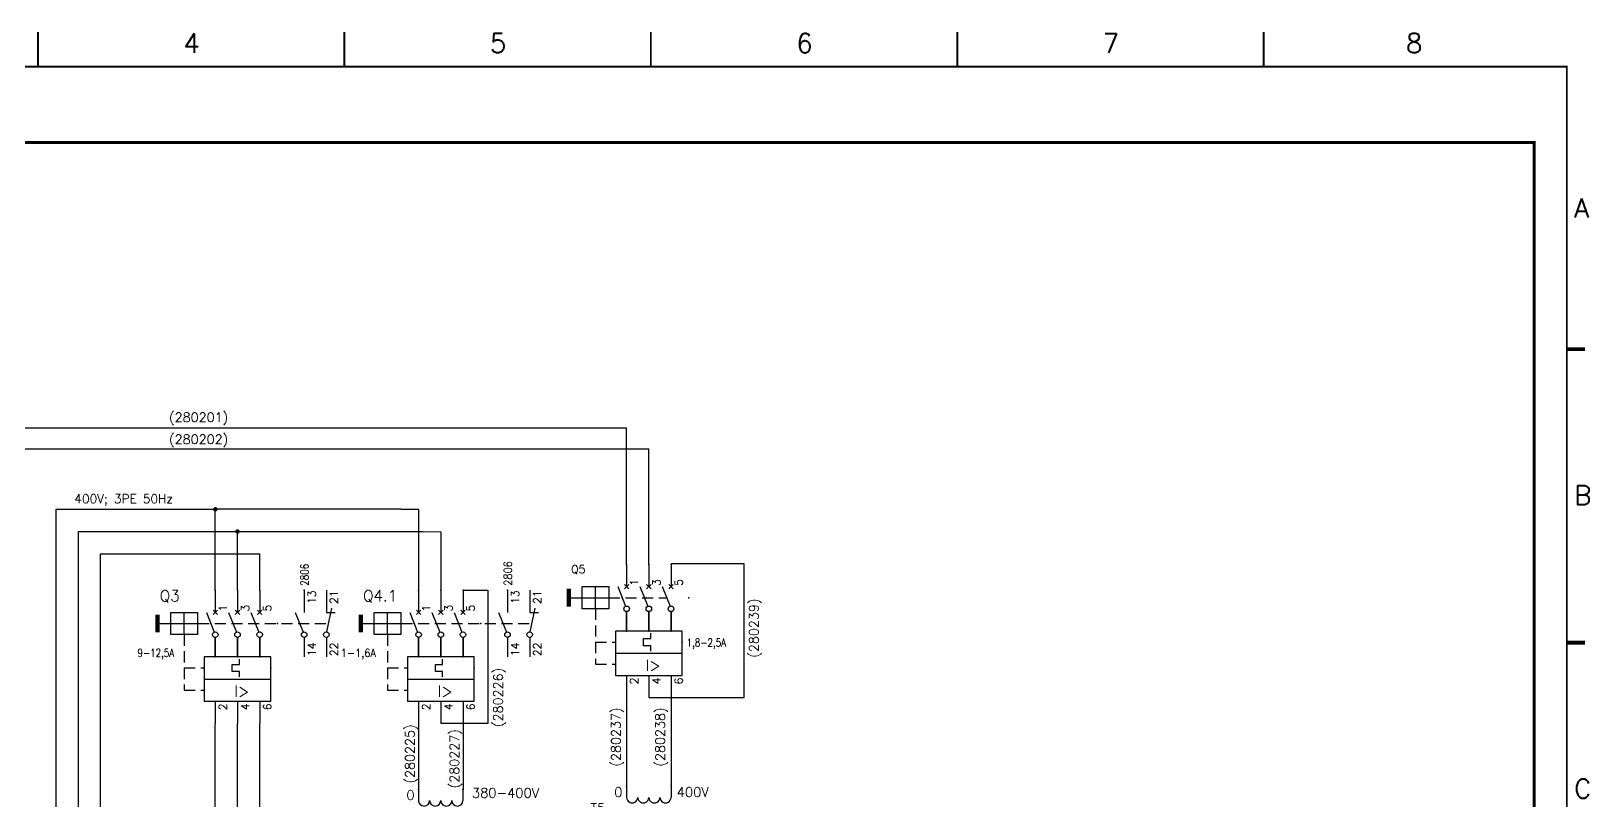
# Model space of a CAD drawing. Extents: x 11 to 573, y -9 to 399.
# Drawn here: x 222.1 to 572.5, y 225.3 to 398.6 of the extents above; entities that cross this region are included whole.
import ezdxf
from ezdxf.enums import TextEntityAlignment as Align

# ---------------------------------------------------------------- set-up
doc = ezdxf.new("R2010")
doc.units = 0
doc.header["$LTSCALE"] = 10
doc.header["$MEASUREMENT"] = 0
doc.linetypes.add('DASHDOT', pattern=[1, 0.5, -0.25, 0, -0.25])
doc.linetypes.add('HIDDEN', pattern=[0.375, 0.25, -0.125])
doc.layers.get('0').update_dxf_attribs({"linetype": 'CONTINUOUS'})
for name, color, linetype in [('1', 7, 'CONTINUOUS'), ('10', 5, 'CONTINUOUS'), ('102', 7, 'CONTINUOUS'), ('2', 7, 'CONTINUOUS'), ('8', 1, 'CONTINUOUS'), ('9', 6, 'CONTINUOUS'), ('DIBUJO', 7, 'CONTINUOUS'), ('NODE', 7, 'CONTINUOUS')]:
    doc.layers.add(name, color=color, linetype=linetype)
doc.styles.add('ROMANS', font='romans')
doc.styles.get("Standard").update_dxf_attribs({"font": 'simplex'})

# ---------------------------------------------------------------- blocks, each defined once
blk = doc.blocks.new('NOD', base_point=(237.5, 170))
at = {"layer": 'NODE'}
blk.add_point((237.5, 170), dxfattribs=at)
blk = doc.blocks.new('IATR1A1C')
for p, q in [((0, -7.5), (0, -3.14)), ((5, -7.5), (5, -3.14)), ((10, -7.5), (10, -3.12)), ((0, -17.5), (0, -22.5)), ((5, -17.5), (5, -22.5)), ((10, -17.5), (10, -22.5))]:
    blk.add_line(p, q)
for p in [(-2.5, -10), (12.5, -10)]:
    blk.add_point(p)
at = {"layer": '102'}
for p, q in [((0, 7.5), (0, 2.5)), ((5, 7.5), (5, 2.5)), ((10, 7.5), (10, 2.5)), ((20, 7.5), (20, 2.5)), ((25, 7.5), (25, 2.5)), ((-2, 2.5), (-0.23, -1.92)), ((3, 2.5), (4.77, -1.92)), ((8, 2.5), (9.77, -1.92)), ((18, 2.5), (19.77, -1.92)), ((25, 2.5), (27, 2.5)), ((25.13, -1.89), (26.25, 3.5)), ((0, -3.12), (0, -7.5)), ((5, -3.12), (5, -7.5)), ((10, -3.12), (10, -7.5)), ((20, -3.12), (20, -7.5)), ((25, -3.12), (25, -7.5)), ((12.5, -7.5), (-2.5, -7.5)), ((-2.5, -7.5), (-2.5, -12.5)), ((3.82, -9.22), (5.42, -9.22)), ((3.82, -10.82), (3.82, -9.22)), ((5.42, -9.22), (5.42, -8)), ((12.5, -12.5), (12.5, -7.5)), ((-2.5, -12.5), (12.5, -12.5)), ((-2.5, -12.5), (-2.5, -17.5)), ((5.42, -10.82), (3.82, -10.82)), ((5.42, -12), (5.42, -10.82)), ((12.5, -17.5), (12.5, -12.5)), ((-2.5, -17.5), (12.5, -17.5))]:
    blk.add_line(p, q, dxfattribs=at)
for centre in [(0, -2.5), (5, -2.5), (10, -2.5), (20, -2.5), (25, -2.5)]:
    blk.add_circle(centre, 0.625, dxfattribs=at)
for p in [(-1, 0), (4, 0), (9, 0), (14, 0), (19, 0)]:
    blk.add_point(p, dxfattribs=at)
at = {"layer": '2', "linetype": 'HIDDEN'}
for p, q in [((-3.86, 0), (25.46, 0)), ((-7, -2.5), (-7, -15)), ((-7, -10), (-2.5, -10)), ((-7, -15), (-2.5, -15))]:
    blk.add_line(p, q, dxfattribs=at)
at = {"layer": '2'}
blk.add_trace([(-12.5, 2), (-13.5, 2), (-12.5, -2), (-13.5, -2)], dxfattribs=at)
at = {"layer": 'DIBUJO'}
for p, q in [((-12.5, 0), (-4, 0)), ((-10, -2.5), (-10, 2.5)), ((-10, 2.5), (-4, 2.5)), ((-7, -2.5), (-7, 2.5)), ((-4, 2.5), (-4, -2.5)), ((0.5, 3), (-0.5, 2)), ((-0.5, 3), (0.5, 2)), ((4.5, 3), (5.5, 2)), ((5.5, 3), (4.5, 2)), ((9.5, 3), (10.5, 2)), ((10.5, 3), (9.5, 2)), ((-4, -2.5), (-10, -2.5))]:
    blk.add_line(p, q, dxfattribs=at)
at = {"layer": '2'}
for p in [(0, 7.5), (5, 7.5), (10, 7.5), (20, 7.5), (0, -7.5), (5, -7.5), (10, -7.5)]:
    blk.add_blockref('NOD', p, dxfattribs=at)
at = {"layer": '102'}
blk.add_text('I>', height=2.52, dxfattribs=at).set_placement((5.97, -16.49), align=Align.CENTER)
at = {"layer": 'DIBUJO', "color": 1, "style": 'ROMANS'}
for s, p in [('13', (22.61, 4.39)), ('1', (2.61, 2.68)), ('3', (7.61, 2.68)), ('5', (12.61, 2.68)), ('21', (27.61, 4.39)), ('14', (22.61, -7.37)), ('22', (27.61, -7.37)), ('2', (2.61, -19.52)), ('4', (7.61, -19.52)), ('6', (12.61, -19.52))]:
    blk.add_text(s, height=1.8, rotation=90, dxfattribs=at).set_placement(p)
at = {"layer": 'DIBUJO', "color": 6, "style": 'ROMANS', "width": 0.8}
for p in [(21, 8.5), (26, 8.5)]:
    blk.add_attdef('PAGCAUXABIERTO1', p, '', height=1.8, rotation=90, dxfattribs=at)
at = {"layer": 'DIBUJO', "color": 6, "style": 'ROMANS'}
blk.add_attdef('REFERENCIA', (-12.5, 5.5), '', height=1.8, dxfattribs=at)
at = {"layer": 'DIBUJO', "color": 6, "style": 'ROMANS', "width": 0.8}
blk.add_attdef('REGULACION', (13.5, -11), '', height=1.8, dxfattribs=at)
blk = doc.blocks.new('KK')
for p, q in [((170.54, 197.03), (170.54, 201.39)), ((175.54, 197.03), (175.54, 201.39)), ((180.54, 197.03), (180.54, 201.41)), ((170.54, 187.03), (170.54, 182.03)), ((175.54, 187.03), (175.54, 182.03)), ((180.54, 187.03), (180.54, 182.03))]:
    blk.add_line(p, q)
for p in [(168.04, 194.53), (183.04, 194.53)]:
    blk.add_point(p)
at = {"layer": '102'}
for p, q in [((170.54, 212.03), (170.54, 207.03)), ((175.54, 212.03), (175.54, 207.03)), ((180.54, 212.03), (180.54, 207.03)), ((168.54, 207.03), (170.31, 202.61)), ((173.54, 207.03), (175.31, 202.61)), ((178.54, 207.03), (180.31, 202.61)), ((170.54, 201.4), (170.54, 197.03)), ((175.54, 201.4), (175.54, 197.03)), ((180.54, 201.4), (180.54, 197.03)), ((183.04, 197.03), (168.04, 197.03)), ((168.04, 197.03), (168.04, 192.03)), ((175.96, 195.31), (175.96, 196.53)), ((183.04, 192.03), (183.04, 197.03)), ((174.36, 195.31), (175.96, 195.31)), ((174.36, 193.71), (174.36, 195.31)), ((175.96, 193.71), (174.36, 193.71)), ((175.96, 192.53), (175.96, 193.71)), ((168.04, 192.03), (183.04, 192.03)), ((168.04, 192.03), (168.04, 187.03)), ((183.04, 187.03), (183.04, 192.03)), ((168.04, 187.03), (183.04, 187.03))]:
    blk.add_line(p, q, dxfattribs=at)
for centre in [(170.54, 202.03), (175.54, 202.03), (180.54, 202.03)]:
    blk.add_circle(centre, 0.625, dxfattribs=at)
for p in [(169.54, 204.53), (174.54, 204.53), (179.54, 204.53), (184.54, 204.53)]:
    blk.add_point(p, dxfattribs=at)
at = {"layer": '2', "linetype": 'HIDDEN'}
for p, q in [((163.54, 202.03), (163.54, 189.53)), ((163.54, 194.53), (168.04, 194.53)), ((163.54, 189.53), (168.04, 189.53))]:
    blk.add_line(p, q, dxfattribs=at)
at = {"layer": '2'}
blk.add_trace([(158.04, 206.53), (157.04, 206.53), (158.04, 202.53), (157.04, 202.53)], dxfattribs=at)
at = {"layer": 'DIBUJO'}
for p, q in [((160.54, 202.03), (160.54, 207.03)), ((160.54, 207.03), (166.54, 207.03)), ((163.54, 202.03), (163.54, 207.03)), ((166.54, 207.03), (166.54, 202.03)), ((171.04, 207.53), (170.04, 206.53)), ((170.04, 207.53), (171.04, 206.53)), ((175.04, 207.53), (176.04, 206.53)), ((176.04, 207.53), (175.04, 206.53)), ((180.04, 207.53), (181.04, 206.53)), ((181.04, 207.53), (180.04, 206.53)), ((158.04, 204.53), (166.54, 204.53)), ((166.54, 202.03), (160.54, 202.03))]:
    blk.add_line(p, q, dxfattribs=at)
at = {"layer": '2'}
for p in [(170.54, 212.03), (175.54, 212.03), (180.54, 212.03), (170.54, 197.03), (175.54, 197.03), (180.54, 197.03)]:
    blk.add_blockref('NOD', p, dxfattribs=at)
at = {"layer": '102'}
blk.add_text('I>', height=2.52, dxfattribs=at).set_placement((176.51, 188.04), align=Align.CENTER)
at = {"layer": 'DIBUJO', "color": 1, "style": 'ROMANS'}
for s, p in [('1', (173.15, 207.2)), ('3', (178.15, 207.2)), ('5', (183.15, 207.2)), ('2', (173.15, 185.01)), ('4', (178.15, 185.01)), ('6', (183.15, 185.01))]:
    blk.add_text(s, height=1.8, rotation=90, dxfattribs=at).set_placement(p)
at = {"layer": 'DIBUJO', "color": 6, "style": 'ROMANS'}
blk.add_attdef('REFERENCIA', (158.04, 210.03), '', height=1.8, dxfattribs=at)
at = {"layer": 'DIBUJO', "color": 6, "style": 'ROMANS', "width": 0.8}
blk.add_attdef('REGULACION', (184.04, 193.53), '', height=1.8, dxfattribs=at)
blk = doc.blocks.new('$060303')
at = {"layer": '2'}
for p, q in [((0, 0), (2.5, 0)), ((0, -10), (2.5, -10))]:
    blk.add_line(p, q, dxfattribs=at)
for centre in [(2.5, -1.25), (2.5, -3.75), (2.5, -6.25), (2.5, -8.75)]:
    blk.add_arc(centre, 1.25, 270, 90, dxfattribs=at)
for p in [(0, 0), (0, -10)]:
    blk.add_blockref('NOD', p, dxfattribs=at)
at = {"layer": '8'}
for tag, p in [('1A', (1.5, -3.325)), ('2A', (1.5, -13.325))]:
    blk.add_attdef(tag, text='', height=2.15, dxfattribs=at).set_placement(p, align=Align.RIGHT)
at = {"layer": '9'}
blk.add_attdef('ID', text='', height=2.15, dxfattribs=at).set_placement((0, 1.175), align=Align.CENTER)
blk = doc.blocks.new('newcajec')
at = {"layer": '1'}
for points in [[(143.5, 272.5, 0.3, 0.3, 0), (143.5, 277.91, 0.3, 0.3, 0)], [(191.5, 272.5, 0.3, 0.3, 0), (191.5, 277.91, 0.3, 0.3, 0)], [(239.5, 272.5, 0.3, 0.3, 0), (239.5, 277.91, 0.3, 0.3, 0)], [(287.5, 272.5, 0.3, 0.3, 0), (287.5, 277.91, 0.3, 0.3, 0)], [(335.5, 272.5, 0.3, 0.3, 0), (335.5, 277.91, 0.3, 0.3, 0)], [(383.01, 228.23, 0.6, 0.6, 0), (385.82, 228.23, 0.6, 0.6, 0)], [(383.01, 182.23, 0.6, 0.6, 0), (385.82, 182.23, 0.6, 0.6, 0)]]:
    blk.add_lwpolyline(points, format="xyseb", dxfattribs=at)
at = {"layer": '1', "const_width": 0.3}
blk.add_lwpolyline([(0, 0), (0, 272.5), (383, 272.5), (383, 0)], close=True, dxfattribs=at)
at = {"layer": '1', "style": 'ROMANS'}
for s, p in [('4', (166.29, 274.68)), ('5', (214.29, 274.68)), ('6', (262.29, 274.68)), ('7', (310.29, 274.68)), ('8', (357.79, 274.68)), ('A', (384.13, 248.84)), ('B', (384.13, 203.84)), ('C', (384.13, 157.84))]:
    blk.add_text(s, height=3, dxfattribs=at).set_placement(p)
at = {"layer": '10', "style": 'ROMANS'}
for tag, p in [('REV41', (3.5, 18.74)), ('REV43', (77.7, 18.74)), ('REV31', (3.5, 14.58)), ('REV33', (77.7, 14.58)), ('REV21', (3.5, 10.42)), ('REV23', (77.7, 10.42)), ('REV11', (3.5, 6.27)), ('REV13', (77.7, 6.27))]:
    blk.add_attdef(tag, text='', height=2.5, dxfattribs=at).set_placement(p, align=Align.MIDDLE)
for tag, p, height in [('REV42', (8, 17.49), 2.5), ('SHEETNAME1', (100.5, 15.83), 2.5), ('DESIGNCHECK', (180.74, 14.83), 2.5), ('DOCUMENTTYPE', (216.43, 16.8), 2.5), ('NOTA', (305.32, 15.8), 3), ('REV32', (8, 13.33), 2.5), ('OBJECT', (216.43, 12.4), 2.5), ('SHEETNAME2', (100.5, 11.67), 2.5), ('REV22', (8, 9.17), 2.5), ('SHEETNAME3', (100.5, 7.51), 2.5), ('DRAWINGCHECK', (180.53, 7.71), 2.5), ('CUSTOMER', (216.43, 8.08), 2.5), ('ORDER', (305.32, 7.3), 4.5), ('REV12', (8, 5.01), 2.5), ('SHEETNAME4', (100.5, 3.35), 2.5), ('DOCUMENT_ID', (305.32, 0.93), 4.4), ('USER', (180.63, 0.71), 2.5), ('DEPARTMENT', (271.93, 1.05), 2.5)]:
    blk.add_attdef(tag, p, '', height=height, dxfattribs=at)
for tag, width, p, p2 in [('REV44', 1.221199, (84.53, 17.49), (98.48, 17.49)), ('REV34', 1.221199, (84.53, 13.33), (98.48, 13.33)), ('REV24', 1.221199, (84.53, 9.17), (98.48, 9.17)), ('REV14', 1.221199, (84.53, 5.01), (98.48, 5.01)), ('CREATED2', 7.039915, (282.71, 1.05), (301.14, 1.05))]:
    blk.add_attdef(tag, text='', height=2.5, dxfattribs=dict(at, width=width)).set_placement(p, p2, align=Align.FIT)
for tag, p in [('SHEET', (382, 7.43)), ('NEXTSHEET', (382, 0.5))]:
    blk.add_attdef(tag, text='', height=2.5, dxfattribs=at).set_placement(p, align=Align.RIGHT)
blk = doc.blocks.new('TRAFO')
at = {"layer": '2'}
for p, q in [((226.86, 189.08), (226.86, 186.58)), ((236.86, 189.08), (236.86, 186.58))]:
    blk.add_line(p, q, dxfattribs=at)
for centre in [(228.11, 186.58), (230.61, 186.58), (233.11, 186.58), (235.61, 186.58)]:
    blk.add_arc(centre, 1.25, 180, 0, dxfattribs=at)
at = {"layer": '2', "rotation": 270}
for p in [(226.86, 189.08), (236.86, 189.08)]:
    blk.add_blockref('NOD', p, dxfattribs=at)
at = {"layer": '8'}
for tag, p in [('380-400V', (253.99, 187.22)), ('2A', (225.98, 186.74))]:
    blk.add_attdef(tag, text='', height=2.15, dxfattribs=at).set_placement(p, align=Align.RIGHT)
at = {"layer": '9'}
blk.add_attdef('ID', text='', height=2.15, dxfattribs=at).set_placement((219.58, 181.92), align=Align.CENTER)

msp = doc.modelspace()

# ---------------------------------------------------------------- linework, layer by layer
at = {"layer": '2', "color": 7}
for p, q in [((190.8, 309.32), (356.04, 309.32)), ((356.04, 278.57), (356.04, 309.32)), ((200.84, 304.56), (361.04, 304.56)), ((361.04, 278.57), (361.04, 304.56)), ((227.7, 290.97), (263.49, 290.97)), ((227.7, 211.13), (227.7, 290.97)), ((305.24, 290.97), (263.49, 290.97)), ((263.49, 272.75), (263.49, 290.97)), ((305.24, 290.97), (309.23, 290.97)), ((232.7, 285.97), (268.49, 285.97)), ((232.7, 206.13), (232.7, 285.97)), ((268.49, 285.97), (310.24, 285.97)), ((268.49, 272.75), (268.49, 285.97)), ((310.24, 285.97), (314.23, 285.92)), ((237.7, 280.97), (273.49, 280.97)), ((237.7, 201.13), (237.7, 280.97)), ((273.49, 272.75), (273.49, 280.97)), ((382.48, 278.69), (366.04, 278.69)), ((382.48, 248.57), (382.48, 278.69)), ((319.23, 272.75), (324.83, 272.75)), ((324.83, 272.75), (324.83, 242.75)), ((356.04, 248.57), (356.04, 237.51)), ((361.04, 248.57), (382.48, 248.57)), ((366.04, 248.57), (366.04, 237.51)), ((263.49, 223.48), (263.49, 242.75)), ((268.49, 223.48), (268.49, 242.75)), ((273.49, 223.48), (273.49, 242.75)), ((309.23, 242.75), (309.23, 227.92)), ((324.83, 242.75), (314.23, 242.75)), ((319.23, 242.75), (319.23, 227.92)), ((356.04, 237.51), (356.04, 228.63)), ((366.04, 237.51), (366.04, 228.63))]:
    msp.add_line(p, q, dxfattribs=at)
at = {"layer": '2'}
for p, q in [((309.23, 290.97), (309.23, 272.75)), ((314.23, 285.92), (314.23, 272.75))]:
    msp.add_line(p, q, dxfattribs=at)
at = {"layer": '2', "color": 7, "linetype": 'HIDDEN'}
msp.add_line((352.04, 271.07), (365.04, 271.07), dxfattribs=at)
at = {"layer": '2', "color": 3, "linetype": 'DASHDOT', "const_width": 0.7}
msp.add_lwpolyline([(23.28, 373.55), (560.24, 373.55), (560.24, 46.18)], dxfattribs=at)
at = {"layer": '2', "color": 7}
for points in [[(263.24, 290.97, 0.5, 0.5, 1), (263.74, 290.97, 0.5, 0.5, 1)], [(268.24, 285.97, 0.5, 0.5, 1), (268.74, 285.97, 0.5, 0.5, 1)]]:
    msp.add_lwpolyline(points, format="xyseb", close=True, dxfattribs=at)

# ---------------------------------------------------------------- block references
at = {"layer": '2', "color": 7, "xscale": 1.43625636, "yscale": 1.43625636, "zscale": 1.43625636}
msp.add_blockref('newcajec', (17.5, -0.77), dxfattribs=at)
at = {"layer": '2', "color": 7}
ref = msp.add_blockref('IATR1A1C', (263.49, 265.25), dxfattribs=at)
ref.add_attrib('REFERENCIA', 'Q3', (250.99, 270.25), dxfattribs={"layer": 'DIBUJO', "color": 6, "height": 2.5, "style": 'ROMANS'})
ref.add_attrib('REGULACION', '9-12,5A', (245.99, 257.75), dxfattribs={"layer": 'DIBUJO', "color": 6, "height": 1.8, "style": 'ROMANS', "width": 0.8})
ref.add_attrib('PAGCAUXABIERTO1', '2806', (284.49, 273.75), dxfattribs={"layer": 'DIBUJO', "color": 6, "height": 1.8, "rotation": 90, "style": 'ROMANS', "width": 0.8})
ref = msp.add_blockref('IATR1A1C', (309.23, 265.25), dxfattribs=at)
ref.add_attrib('REFERENCIA', 'Q4.1', (296.73, 270.25), dxfattribs={"layer": 'DIBUJO', "color": 6, "height": 2.5, "style": 'ROMANS'})
ref.add_attrib('REGULACION', '1-1,6A', (291.73, 257.75), dxfattribs={"layer": 'DIBUJO', "color": 6, "height": 1.8, "style": 'ROMANS', "width": 0.9})
ref.add_attrib('PAGCAUXABIERTO1', '2806', (330.23, 273.75), dxfattribs={"layer": 'DIBUJO', "color": 6, "height": 1.8, "rotation": 90, "style": 'ROMANS', "width": 0.9})
for name, p, values in [('KK', (185.5, 66.54), {'REFERENCIA': 'Q5', 'REGULACION': '1,8-2,5A'}), ('TRAFO', (82.36, 38.83), {'2A': '0', '380-400V': '380-400V', 'ID': 'T4'})]:
    msp.add_blockref(name, p, dxfattribs=at).add_auto_attribs(values)
ref = msp.add_blockref('$060303', (366.04, 228.63), dxfattribs=dict(at, rotation=270))
ref.add_attrib('ID', 'T5', dxfattribs={"layer": '9', "height": 2.15}).set_placement((349.55, 222.6), align=Align.CENTER)
ref.add_attrib('1A', '400V', dxfattribs={"layer": '8', "height": 2.15}).set_placement((374.51, 226.24), align=Align.RIGHT)
ref.add_attrib('2A', '0', dxfattribs={"layer": '8', "height": 2.15}).set_placement((355.08, 226.24), align=Align.RIGHT)

# ---------------------------------------------------------------- texts
at = {"layer": '2', "color": 6}
for s, p in [('(280201)', (253.09, 310.62)), ('(280202)', (253.09, 305.67))]:
    msp.add_text(s, height=2.1, dxfattribs=at).set_placement(p)
at = {"layer": '2', "color": 7}
msp.add_text('400V; 3PE 50Hz', height=2, dxfattribs=at).set_placement((231.77, 292.34))
at = {"layer": '2', "color": 6}
for s, p in [('(280239)', (385.71, 257.57)), ('(280226)', (328.17, 241.96)), ('(280237)', (354.7, 233.04)), ('(280238)', (364.64, 233.04)), ('(280225)', (308.33, 229.23)), ('(280227)', (318.33, 228.15))]:
    msp.add_text(s, height=2.1, rotation=90, dxfattribs=at).set_placement(p)

doc.saveas('drawing.dxf')
